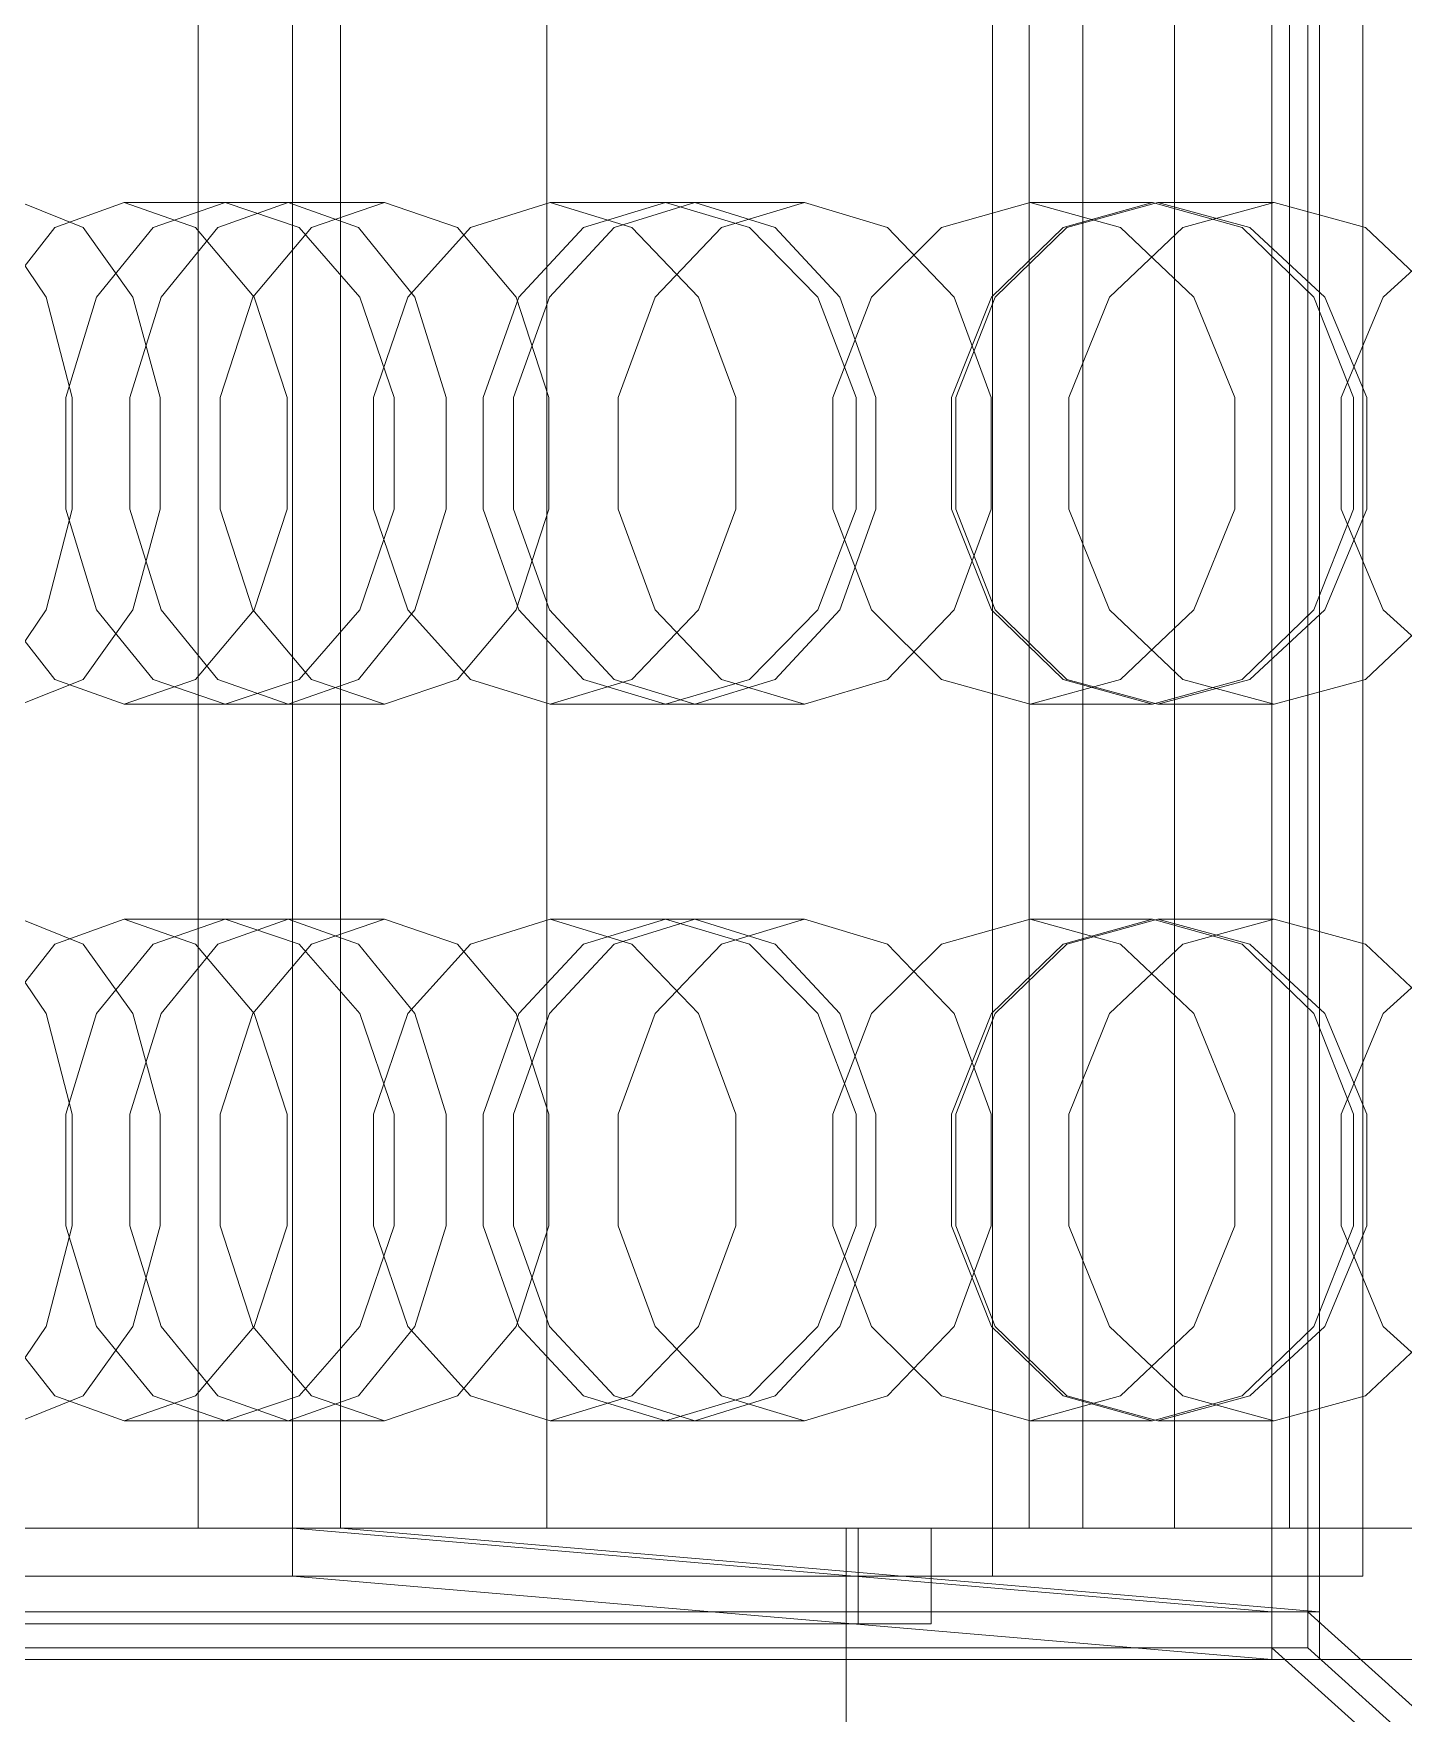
# Model space of a CAD drawing. Header units: millimetres. Extents: x -1970 to 59977, y -50268 to 6837.
# Drawn here: x 25821.5 to 25936.2, y -18175.5 to -18034.8 of the extents above; entities that cross this region are included whole.
import ezdxf

# ---------------------------------------------------------------- set-up
doc = ezdxf.new("R2010")
doc.units = ezdxf.units.MM
doc.layers.add('superior_briquetadora', color=7, linetype='Continuous', lineweight=0)

msp = doc.modelspace()

# ---------------------------------------------------------------- linework, layer by layer
at = {"layer": 'superior_briquetadora'}
for p, q in [((25925.187, -18170), (25925.187, -17790)), ((25928.187, -18170), (25928.187, -17790)), ((25929.187, -18171), (25929.187, -17789)), ((25925.187, -18167), (25925.187, -17793)), ((25929.187, -17793), (25929.187, -18167)), ((25835.29, -18160), (25835.29, -17800)), ((25843.187, -17800), (25843.187, -18160)), ((25847.187, -18160), (25847.187, -17800)), ((25864.466, -17800), (25864.466, -18160)), ((25901.808, -17800), (25901.808, -18160)), ((25904.872, -18160), (25904.872, -17800)), ((25909.371, -17800), (25909.371, -18160)), ((25917.032, -18160), (25917.032, -17800)), ((25925.181, -18160), (25925.181, -17800)), ((25926.674, -17800), (25926.674, -18160)), ((25932.802, -18160), (25932.802, -17800)), ((25820.453, -18049), (25825.638, -18051.08)), ((25823.271, -18051.08), (25829.085, -18049)), ((25842.811, -18049), (25829.085, -18049)), ((25829.085, -18049), (25835.061, -18051.08)), ((25837.548, -18049), (25831.507, -18051.08)), ((25842.811, -18049), (25836.916, -18051.08)), ((25850.886, -18049), (25837.548, -18049)), ((25843.746, -18051.08), (25837.548, -18049)), ((25848.706, -18051.08), (25842.811, -18049)), ((25844.767, -18051.08), (25850.886, -18049)), ((25850.886, -18049), (25857.005, -18051.08)), ((25858.087, -18051.08), (25864.768, -18049)), ((25876.856, -18049), (25864.768, -18049)), ((25864.768, -18049), (25871.591, -18051.08)), ((25874.418, -18049), (25867.538, -18051.08)), ((25876.856, -18049), (25870.104, -18051.08)), ((25886.063, -18049), (25874.418, -18049)), ((25881.435, -18051.08), (25874.418, -18049)), ((25883.607, -18051.08), (25876.856, -18049)), ((25879.115, -18051.08), (25886.063, -18049)), ((25886.063, -18049), (25893.011, -18051.08)), ((25897.524, -18051.08), (25904.957, -18049)), ((25915.201, -18049), (25904.957, -18049)), ((25904.957, -18049), (25912.51, -18051.08)), ((25915.201, -18049), (25907.709, -18051.08)), ((25915.63, -18049), (25908.028, -18051.08)), ((25922.693, -18051.08), (25915.201, -18049)), ((25925.384, -18049), (25915.63, -18049)), ((25923.345, -18051.08), (25915.63, -18049)), ((25917.726, -18051.08), (25925.384, -18049)), ((25925.384, -18049), (25933.041, -18051.08)), ((25822.546, -18056.907), (25818.586, -18051.08)), ((25818.726, -18056.906), (25823.271, -18051.08)), ((25825.638, -18051.08), (25829.796, -18056.907)), ((25831.507, -18051.08), (25826.777, -18056.906)), ((25836.916, -18051.08), (25832.189, -18056.907)), ((25835.061, -18051.08), (25839.969, -18056.906)), ((25839.86, -18056.907), (25844.767, -18051.08)), ((25848.829, -18056.906), (25843.746, -18051.08)), ((25853.433, -18056.907), (25848.706, -18051.08)), ((25852.833, -18056.906), (25858.087, -18051.08)), ((25857.005, -18051.08), (25861.912, -18056.907)), ((25867.538, -18051.08), (25862.121, -18056.906)), ((25870.104, -18051.08), (25864.69, -18056.907)), ((25871.591, -18051.08), (25877.164, -18056.906)), ((25873.544, -18056.907), (25879.115, -18051.08)), ((25887.16, -18056.906), (25881.435, -18051.08)), ((25889.021, -18056.907), (25883.607, -18051.08)), ((25891.653, -18056.906), (25897.524, -18051.08)), ((25893.011, -18051.08), (25898.583, -18056.907)), ((25907.709, -18051.08), (25901.7, -18056.907)), ((25908.028, -18051.08), (25902.017, -18056.906)), ((25911.585, -18056.907), (25917.726, -18051.08)), ((25912.51, -18051.08), (25918.653, -18056.906)), ((25928.701, -18056.907), (25922.693, -18051.08)), ((25929.615, -18056.906), (25923.345, -18051.08)), ((25933.041, -18051.08), (25939.183, -18056.907)), ((25934.519, -18056.906), (25940.909, -18051.08)), ((25824.743, -18065.327), (25822.546, -18056.907)), ((25826.777, -18056.906), (25824.196, -18065.326)), ((25832.189, -18056.907), (25829.565, -18065.327)), ((25829.796, -18056.907), (25832.104, -18065.327)), ((25837.136, -18065.327), (25839.86, -18056.907)), ((25839.969, -18056.906), (25842.738, -18065.326)), ((25851.694, -18065.326), (25848.829, -18056.906)), ((25849.957, -18065.326), (25852.833, -18056.906)), ((25856.056, -18065.327), (25853.433, -18056.907)), ((25862.121, -18056.906), (25859.152, -18065.326)), ((25864.69, -18056.907), (25861.686, -18065.327)), ((25861.912, -18056.907), (25864.635, -18065.327)), ((25870.452, -18065.327), (25873.544, -18056.907)), ((25877.164, -18056.906), (25880.296, -18065.326)), ((25890.375, -18065.326), (25887.16, -18056.906)), ((25888.427, -18065.326), (25891.653, -18056.906)), ((25892.025, -18065.327), (25889.021, -18056.907)), ((25901.7, -18056.907), (25898.366, -18065.327)), ((25898.583, -18056.907), (25901.675, -18065.327)), ((25902.017, -18056.906), (25898.713, -18065.326)), ((25908.177, -18065.327), (25911.585, -18056.907)), ((25918.653, -18056.906), (25922.096, -18065.326)), ((25932.036, -18065.327), (25928.701, -18056.907)), ((25933.126, -18065.326), (25929.615, -18056.906)), ((25930.999, -18065.326), (25934.519, -18056.906)), ((25824.196, -18065.326), (25824.196, -18074.674)), ((25824.743, -18074.673), (25824.743, -18065.327)), ((25829.565, -18065.327), (25829.565, -18074.673)), ((25832.104, -18065.327), (25832.104, -18074.673)), ((25837.136, -18074.673), (25837.136, -18065.327)), ((25842.738, -18065.326), (25842.738, -18074.674)), ((25849.957, -18074.674), (25849.957, -18065.326)), ((25851.694, -18074.674), (25851.694, -18065.326)), ((25856.056, -18074.673), (25856.056, -18065.327)), ((25859.152, -18065.326), (25859.152, -18074.674)), ((25861.686, -18065.327), (25861.686, -18074.673)), ((25864.635, -18065.327), (25864.635, -18074.673)), ((25870.452, -18074.673), (25870.452, -18065.327)), ((25880.296, -18065.326), (25880.296, -18074.674)), ((25888.427, -18074.674), (25888.427, -18065.326)), ((25890.375, -18074.674), (25890.375, -18065.326)), ((25892.025, -18074.673), (25892.025, -18065.327)), ((25898.366, -18065.327), (25898.366, -18074.673)), ((25898.713, -18065.326), (25898.713, -18074.674)), ((25901.675, -18065.327), (25901.675, -18074.673)), ((25908.177, -18074.673), (25908.177, -18065.327)), ((25922.096, -18065.326), (25922.096, -18074.674)), ((25930.999, -18074.674), (25930.999, -18065.326)), ((25932.036, -18074.673), (25932.036, -18065.327)), ((25933.126, -18074.674), (25933.126, -18065.326)), ((25822.546, -18083.093), (25824.743, -18074.673)), ((25824.196, -18074.674), (25826.777, -18083.094)), ((25829.565, -18074.673), (25832.189, -18083.093)), ((25832.104, -18074.673), (25829.796, -18083.093)), ((25839.86, -18083.093), (25837.136, -18074.673)), ((25842.738, -18074.674), (25839.969, -18083.094)), ((25848.829, -18083.094), (25851.694, -18074.674)), ((25852.833, -18083.094), (25849.957, -18074.674)), ((25853.433, -18083.093), (25856.056, -18074.673)), ((25859.152, -18074.674), (25862.121, -18083.094)), ((25861.686, -18074.673), (25864.69, -18083.093)), ((25864.635, -18074.673), (25861.912, -18083.093)), ((25873.544, -18083.093), (25870.452, -18074.673)), ((25880.296, -18074.674), (25877.164, -18083.094)), ((25887.16, -18083.094), (25890.375, -18074.674)), ((25891.653, -18083.094), (25888.427, -18074.674)), ((25889.021, -18083.093), (25892.025, -18074.673)), ((25898.366, -18074.673), (25901.7, -18083.093)), ((25901.675, -18074.673), (25898.583, -18083.093)), ((25898.713, -18074.674), (25902.017, -18083.094)), ((25911.585, -18083.093), (25908.177, -18074.673)), ((25922.096, -18074.674), (25918.653, -18083.094)), ((25928.701, -18083.093), (25932.036, -18074.673)), ((25929.615, -18083.094), (25933.126, -18074.674)), ((25934.519, -18083.094), (25930.999, -18074.674)), ((25818.586, -18088.92), (25822.546, -18083.093)), ((25823.271, -18088.92), (25818.726, -18083.094)), ((25829.796, -18083.093), (25825.638, -18088.92)), ((25826.777, -18083.094), (25831.507, -18088.92)), ((25832.189, -18083.093), (25836.916, -18088.92)), ((25839.969, -18083.094), (25835.061, -18088.92)), ((25844.767, -18088.92), (25839.86, -18083.093)), ((25843.746, -18088.92), (25848.829, -18083.094)), ((25848.706, -18088.92), (25853.433, -18083.093)), ((25858.087, -18088.92), (25852.833, -18083.094)), ((25861.912, -18083.093), (25857.005, -18088.92)), ((25862.121, -18083.094), (25867.538, -18088.92)), ((25864.69, -18083.093), (25870.104, -18088.92)), ((25877.164, -18083.094), (25871.59, -18088.92)), ((25879.115, -18088.92), (25873.544, -18083.093)), ((25881.435, -18088.92), (25887.16, -18083.094)), ((25883.607, -18088.92), (25889.021, -18083.093)), ((25897.524, -18088.92), (25891.653, -18083.094)), ((25898.583, -18083.093), (25893.011, -18088.92)), ((25901.7, -18083.093), (25907.709, -18088.92)), ((25902.017, -18083.094), (25908.029, -18088.92)), ((25917.726, -18088.92), (25911.585, -18083.093)), ((25918.653, -18083.094), (25912.51, -18088.92)), ((25922.693, -18088.92), (25928.701, -18083.093)), ((25923.345, -18088.92), (25929.615, -18083.094)), ((25939.183, -18083.093), (25933.041, -18088.92)), ((25940.909, -18088.92), (25934.519, -18083.094)), ((25825.638, -18088.92), (25820.453, -18091)), ((25829.085, -18091), (25823.271, -18088.92)), ((25835.061, -18088.92), (25829.085, -18091)), ((25831.507, -18088.92), (25837.548, -18091)), ((25836.916, -18088.92), (25842.811, -18091)), ((25837.548, -18091), (25843.746, -18088.92)), ((25842.811, -18091), (25848.706, -18088.92)), ((25850.886, -18091), (25844.767, -18088.92)), ((25857.005, -18088.92), (25850.886, -18091)), ((25864.768, -18091), (25858.087, -18088.92)), ((25871.59, -18088.92), (25864.768, -18091)), ((25867.538, -18088.92), (25874.418, -18091)), ((25870.104, -18088.92), (25876.856, -18091)), ((25874.418, -18091), (25881.435, -18088.92)), ((25876.856, -18091), (25883.607, -18088.92)), ((25886.063, -18091), (25879.115, -18088.92)), ((25893.011, -18088.92), (25886.063, -18091)), ((25904.957, -18091), (25897.524, -18088.92)), ((25912.51, -18088.92), (25904.957, -18091)), ((25907.709, -18088.92), (25915.201, -18091)), ((25908.029, -18088.92), (25915.63, -18091)), ((25915.201, -18091), (25922.693, -18088.92)), ((25915.63, -18091), (25923.345, -18088.92)), ((25925.384, -18091), (25917.726, -18088.92)), ((25933.041, -18088.92), (25925.384, -18091)), ((25842.811, -18091), (25829.085, -18091)), ((25850.886, -18091), (25837.548, -18091)), ((25876.856, -18091), (25864.768, -18091)), ((25886.063, -18091), (25874.418, -18091)), ((25915.201, -18091), (25904.957, -18091)), ((25925.384, -18091), (25915.63, -18091)), ((25820.453, -18109), (25825.638, -18111.08)), ((25823.271, -18111.08), (25829.085, -18109)), ((25842.811, -18109), (25829.085, -18109)), ((25829.085, -18109), (25835.061, -18111.08)), ((25837.548, -18109), (25831.507, -18111.08)), ((25842.811, -18109), (25836.916, -18111.08)), ((25850.886, -18109), (25837.548, -18109)), ((25843.746, -18111.08), (25837.548, -18109)), ((25848.706, -18111.08), (25842.811, -18109)), ((25844.767, -18111.08), (25850.886, -18109)), ((25850.886, -18109), (25857.005, -18111.08)), ((25858.087, -18111.08), (25864.768, -18109)), ((25876.856, -18109), (25864.768, -18109)), ((25864.768, -18109), (25871.591, -18111.08)), ((25874.418, -18109), (25867.538, -18111.08)), ((25876.856, -18109), (25870.104, -18111.08)), ((25886.063, -18109), (25874.418, -18109)), ((25881.435, -18111.08), (25874.418, -18109)), ((25883.607, -18111.08), (25876.856, -18109)), ((25879.115, -18111.08), (25886.063, -18109)), ((25886.063, -18109), (25893.011, -18111.08)), ((25897.524, -18111.08), (25904.957, -18109)), ((25915.201, -18109), (25904.957, -18109)), ((25904.957, -18109), (25912.51, -18111.08)), ((25915.201, -18109), (25907.709, -18111.08)), ((25915.63, -18109), (25908.028, -18111.08)), ((25922.693, -18111.08), (25915.201, -18109)), ((25925.384, -18109), (25915.63, -18109)), ((25923.345, -18111.08), (25915.63, -18109)), ((25917.726, -18111.08), (25925.384, -18109)), ((25925.384, -18109), (25933.041, -18111.08)), ((25822.546, -18116.907), (25818.586, -18111.08)), ((25818.726, -18116.906), (25823.271, -18111.08)), ((25825.638, -18111.08), (25829.796, -18116.907)), ((25831.507, -18111.08), (25826.777, -18116.906)), ((25836.916, -18111.08), (25832.189, -18116.907)), ((25835.061, -18111.08), (25839.969, -18116.906)), ((25839.86, -18116.907), (25844.767, -18111.08)), ((25848.829, -18116.906), (25843.746, -18111.08)), ((25853.433, -18116.907), (25848.706, -18111.08)), ((25852.833, -18116.906), (25858.087, -18111.08)), ((25857.005, -18111.08), (25861.912, -18116.907)), ((25867.538, -18111.08), (25862.121, -18116.906)), ((25870.104, -18111.08), (25864.69, -18116.907)), ((25871.591, -18111.08), (25877.164, -18116.906)), ((25873.544, -18116.907), (25879.115, -18111.08)), ((25887.16, -18116.906), (25881.435, -18111.08)), ((25889.021, -18116.907), (25883.607, -18111.08)), ((25891.653, -18116.906), (25897.524, -18111.08)), ((25893.011, -18111.08), (25898.583, -18116.907)), ((25907.709, -18111.08), (25901.7, -18116.907)), ((25908.028, -18111.08), (25902.017, -18116.906)), ((25911.585, -18116.907), (25917.726, -18111.08)), ((25912.51, -18111.08), (25918.653, -18116.906)), ((25928.701, -18116.907), (25922.693, -18111.08)), ((25929.615, -18116.906), (25923.345, -18111.08)), ((25933.041, -18111.08), (25939.183, -18116.907)), ((25934.519, -18116.906), (25940.909, -18111.08)), ((25824.743, -18125.327), (25822.546, -18116.907)), ((25826.777, -18116.906), (25824.196, -18125.326)), ((25832.189, -18116.907), (25829.565, -18125.327)), ((25829.796, -18116.907), (25832.104, -18125.327)), ((25837.136, -18125.327), (25839.86, -18116.907)), ((25839.969, -18116.906), (25842.738, -18125.326)), ((25851.694, -18125.326), (25848.829, -18116.906)), ((25849.957, -18125.326), (25852.833, -18116.906)), ((25856.056, -18125.327), (25853.433, -18116.907)), ((25862.121, -18116.906), (25859.152, -18125.326)), ((25864.69, -18116.907), (25861.686, -18125.327)), ((25861.912, -18116.907), (25864.635, -18125.327)), ((25870.452, -18125.327), (25873.544, -18116.907)), ((25877.164, -18116.906), (25880.296, -18125.326)), ((25890.375, -18125.326), (25887.16, -18116.906)), ((25888.427, -18125.326), (25891.653, -18116.906)), ((25892.025, -18125.327), (25889.021, -18116.907)), ((25901.7, -18116.907), (25898.366, -18125.327)), ((25898.583, -18116.907), (25901.675, -18125.327)), ((25902.017, -18116.906), (25898.713, -18125.326)), ((25908.177, -18125.327), (25911.585, -18116.907)), ((25918.653, -18116.906), (25922.096, -18125.326)), ((25932.036, -18125.327), (25928.701, -18116.907)), ((25933.126, -18125.326), (25929.615, -18116.906)), ((25930.999, -18125.326), (25934.519, -18116.906)), ((25824.196, -18125.326), (25824.196, -18134.674)), ((25824.743, -18134.673), (25824.743, -18125.327)), ((25829.565, -18125.327), (25829.565, -18134.673)), ((25832.104, -18125.327), (25832.104, -18134.673)), ((25837.136, -18134.673), (25837.136, -18125.327)), ((25842.738, -18125.326), (25842.738, -18134.674)), ((25849.957, -18134.674), (25849.957, -18125.326)), ((25851.694, -18134.674), (25851.694, -18125.326)), ((25856.056, -18134.673), (25856.056, -18125.327)), ((25859.152, -18125.326), (25859.152, -18134.674)), ((25861.686, -18125.327), (25861.686, -18134.673)), ((25864.635, -18125.327), (25864.635, -18134.673)), ((25870.452, -18134.673), (25870.452, -18125.327)), ((25880.296, -18125.326), (25880.296, -18134.674)), ((25888.427, -18134.674), (25888.427, -18125.326)), ((25890.375, -18134.674), (25890.375, -18125.326)), ((25892.025, -18134.673), (25892.025, -18125.327)), ((25898.366, -18125.327), (25898.366, -18134.673)), ((25898.713, -18125.326), (25898.713, -18134.674)), ((25901.675, -18125.327), (25901.675, -18134.673)), ((25908.177, -18134.673), (25908.177, -18125.327)), ((25922.096, -18125.326), (25922.096, -18134.674)), ((25930.999, -18134.674), (25930.999, -18125.326)), ((25932.036, -18134.673), (25932.036, -18125.327)), ((25933.126, -18134.674), (25933.126, -18125.326)), ((25822.546, -18143.093), (25824.743, -18134.673)), ((25824.196, -18134.674), (25826.777, -18143.094)), ((25829.565, -18134.673), (25832.189, -18143.093)), ((25832.104, -18134.673), (25829.796, -18143.093)), ((25839.86, -18143.093), (25837.136, -18134.673)), ((25842.738, -18134.674), (25839.969, -18143.094)), ((25848.829, -18143.094), (25851.694, -18134.674)), ((25852.833, -18143.094), (25849.957, -18134.674)), ((25853.433, -18143.093), (25856.056, -18134.673)), ((25859.152, -18134.674), (25862.121, -18143.094)), ((25861.686, -18134.673), (25864.69, -18143.093)), ((25864.635, -18134.673), (25861.912, -18143.093)), ((25873.544, -18143.093), (25870.452, -18134.673)), ((25880.296, -18134.674), (25877.164, -18143.094)), ((25887.16, -18143.094), (25890.375, -18134.674)), ((25891.653, -18143.094), (25888.427, -18134.674)), ((25889.021, -18143.093), (25892.025, -18134.673)), ((25898.366, -18134.673), (25901.7, -18143.093)), ((25901.675, -18134.673), (25898.583, -18143.093)), ((25898.713, -18134.674), (25902.017, -18143.094)), ((25911.585, -18143.093), (25908.177, -18134.673)), ((25922.096, -18134.674), (25918.653, -18143.094)), ((25928.701, -18143.093), (25932.036, -18134.673)), ((25929.615, -18143.094), (25933.126, -18134.674)), ((25934.519, -18143.094), (25930.999, -18134.674)), ((25818.586, -18148.92), (25822.546, -18143.093)), ((25823.271, -18148.92), (25818.726, -18143.094)), ((25829.796, -18143.093), (25825.638, -18148.92)), ((25826.777, -18143.094), (25831.507, -18148.92)), ((25832.189, -18143.093), (25836.916, -18148.92)), ((25839.969, -18143.094), (25835.061, -18148.92)), ((25844.767, -18148.92), (25839.86, -18143.093)), ((25843.746, -18148.92), (25848.829, -18143.094)), ((25848.706, -18148.92), (25853.433, -18143.093)), ((25858.087, -18148.92), (25852.833, -18143.094)), ((25861.912, -18143.093), (25857.005, -18148.92)), ((25862.121, -18143.094), (25867.538, -18148.92)), ((25864.69, -18143.093), (25870.104, -18148.92)), ((25877.164, -18143.094), (25871.59, -18148.92)), ((25879.115, -18148.92), (25873.544, -18143.093)), ((25881.435, -18148.92), (25887.16, -18143.094)), ((25883.607, -18148.92), (25889.021, -18143.093)), ((25897.524, -18148.92), (25891.653, -18143.094)), ((25898.583, -18143.093), (25893.011, -18148.92)), ((25901.7, -18143.093), (25907.709, -18148.92)), ((25902.017, -18143.094), (25908.029, -18148.92)), ((25917.726, -18148.92), (25911.585, -18143.093)), ((25918.653, -18143.094), (25912.51, -18148.92)), ((25922.693, -18148.92), (25928.701, -18143.093)), ((25923.345, -18148.92), (25929.615, -18143.094)), ((25939.183, -18143.093), (25933.041, -18148.92)), ((25940.909, -18148.92), (25934.519, -18143.094)), ((25825.638, -18148.92), (25820.453, -18151)), ((25829.085, -18151), (25823.271, -18148.92)), ((25835.061, -18148.92), (25829.085, -18151)), ((25831.507, -18148.92), (25837.548, -18151)), ((25836.916, -18148.92), (25842.811, -18151)), ((25837.548, -18151), (25843.746, -18148.92)), ((25842.811, -18151), (25848.706, -18148.92)), ((25850.886, -18151), (25844.767, -18148.92)), ((25857.005, -18148.92), (25850.886, -18151)), ((25864.768, -18151), (25858.087, -18148.92)), ((25871.59, -18148.92), (25864.768, -18151)), ((25867.538, -18148.92), (25874.418, -18151)), ((25870.104, -18148.92), (25876.856, -18151)), ((25874.418, -18151), (25881.435, -18148.92)), ((25876.856, -18151), (25883.607, -18148.92)), ((25886.063, -18151), (25879.115, -18148.92)), ((25893.011, -18148.92), (25886.063, -18151)), ((25904.957, -18151), (25897.524, -18148.92)), ((25912.51, -18148.92), (25904.957, -18151)), ((25907.709, -18148.92), (25915.201, -18151)), ((25908.029, -18148.92), (25915.63, -18151)), ((25915.201, -18151), (25922.693, -18148.92)), ((25915.63, -18151), (25923.345, -18148.92)), ((25925.384, -18151), (25917.726, -18148.92)), ((25933.041, -18148.92), (25925.384, -18151)), ((25842.811, -18151), (25829.085, -18151)), ((25850.886, -18151), (25837.548, -18151)), ((25876.856, -18151), (25864.768, -18151)), ((25886.063, -18151), (25874.418, -18151)), ((25915.201, -18151), (25904.957, -18151)), ((25925.384, -18151), (25915.63, -18151)), ((25843.187, -18160), (25613.187, -18160)), ((25890.537, -18160), (25705.205, -18160)), ((25901.808, -18160), (25711.334, -18160)), ((25711.334, -18160), (25896.665, -18160)), ((25909.371, -18160), (25714.398, -18160)), ((25714.398, -18160), (25904.872, -18160)), ((25926.674, -18160), (25722.058, -18160)), ((25722.058, -18160), (25917.032, -18160)), ((25728.187, -18160), (25932.802, -18160)), ((25843.187, -18160), (25760.187, -18160)), ((25847.187, -18160), (25764.187, -18160)), ((25808.187, -18160), (25843.187, -18160)), ((25817.625, -18160), (25830.159, -18160)), ((25830.969, -18160), (25818.385, -18160)), ((25830.159, -18160), (25843.459, -18160)), ((25844.315, -18160), (25830.969, -18160)), ((25837.866, -18160), (25835.29, -18160)), ((25835.29, -18160), (25839.556, -18160)), ((25846.893, -18160), (25837.866, -18160)), ((25839.556, -18160), (25850.015, -18160)), ((25925.187, -18167), (25843.187, -18160)), ((25843.187, -18164), (25843.187, -18160)), ((25847.187, -18160), (25843.187, -18160)), ((25843.459, -18160), (25857.489, -18160)), ((25858.39, -18160), (25844.315, -18160)), ((25860.996, -18160), (25846.893, -18160)), ((25929.187, -18167), (25847.187, -18160)), ((25850.015, -18160), (25865.076, -18160)), ((25857.489, -18160), (25872.215, -18160)), ((25873.157, -18160), (25858.39, -18160)), ((25864.466, -18160), (25858.838, -18160)), ((25858.838, -18160), (25859.018, -18160)), ((25859.018, -18160), (25864.991, -18160)), ((25878.028, -18160), (25860.996, -18160)), ((25875.354, -18160), (25864.466, -18160)), ((25864.991, -18160), (25876.171, -18160)), ((25865.076, -18160), (25882.444, -18160)), ((25872.215, -18160), (25887.597, -18160)), ((25888.579, -18160), (25873.157, -18160)), ((25890.434, -18160), (25875.354, -18160)), ((25876.171, -18160), (25891.463, -18160)), ((25895.396, -18160), (25878.028, -18160)), ((25882.444, -18160), (25899.476, -18160)), ((25889.536, -18160), (25886.189, -18160)), ((25886.189, -18160), (25889.18, -18160)), ((25887.597, -18160), (25903.597, -18160)), ((25904.617, -18160), (25888.579, -18160)), ((25889.18, -18160), (25897.916, -18160)), ((25898.557, -18160), (25889.536, -18160)), ((25889.536, -18160), (25889.536, -18210)), ((25908.23, -18160), (25890.434, -18160)), ((25896.665, -18160), (25890.537, -18160)), ((25890.537, -18168), (25890.537, -18160)), ((25891.463, -18160), (25909.371, -18160)), ((25910.456, -18160), (25895.396, -18160)), ((25896.665, -18168), (25896.665, -18160)), ((25897.916, -18160), (25910.667, -18160)), ((25911.466, -18160), (25898.557, -18160)), ((25899.476, -18160), (25913.578, -18160)), ((25901.808, -18160), (25904.872, -18160)), ((25901.808, -18160), (25932.802, -18160)), ((25901.808, -18164), (25901.808, -18160)), ((25903.597, -18160), (25920.174, -18160)), ((25921.228, -18160), (25904.617, -18160)), ((25927.002, -18160), (25908.23, -18160)), ((25909.371, -18160), (25928.143, -18160)), ((25909.371, -18160), (25917.032, -18160)), ((25920.915, -18160), (25910.456, -18160)), ((25910.667, -18160), (25924.907, -18160)), ((25925.706, -18160), (25911.466, -18160)), ((25913.578, -18160), (25922.605, -18160)), ((25920.174, -18160), (25937.284, -18160)), ((25925.181, -18160), (25920.915, -18160)), ((25938.37, -18160), (25921.228, -18160)), ((25922.605, -18160), (25925.181, -18160)), ((25924.907, -18160), (25937.816, -18160)), ((25938.457, -18160), (25925.706, -18160)), ((25926.674, -18160), (25932.802, -18160)), ((25944.91, -18160), (25927.002, -18160)), ((25928.143, -18160), (25945.939, -18160)), ((25932.802, -18164), (25932.802, -18160)), ((25613.187, -18164), (25843.187, -18164)), ((25901.808, -18164), (25711.334, -18164)), ((25728.187, -18164), (25932.802, -18164)), ((25760.187, -18164), (25843.187, -18164)), ((25843.187, -18164), (25808.187, -18164)), ((25843.187, -18164), (25925.187, -18171)), ((25932.802, -18164), (25901.808, -18164)), ((25528.187, -18167), (25928.187, -18167)), ((25531.187, -18167), (25925.187, -18167)), ((25705.205, -18168), (25890.537, -18168)), ((25896.665, -18168), (25711.334, -18168)), ((25890.537, -18168), (25896.665, -18168)), ((25925.187, -18171), (25925.187, -18167)), ((25925.187, -18167), (25929.187, -18167)), ((25928.187, -18167), (26078.187, -18302)), ((25928.187, -18170), (25928.187, -18167)), ((25501.187, -18171), (25955.187, -18171)), ((25528.187, -18170), (25928.187, -18170)), ((25925.187, -18171), (25531.187, -18171)), ((26075.187, -18305), (25925.187, -18170)), ((25928.187, -18170), (25925.187, -18170)), ((25928.187, -18170), (26078.187, -18305)), ((25955.187, -18171), (25929.187, -18171))]:
    msp.add_line(p, q, dxfattribs=at)

doc.saveas('drawing.dxf')
